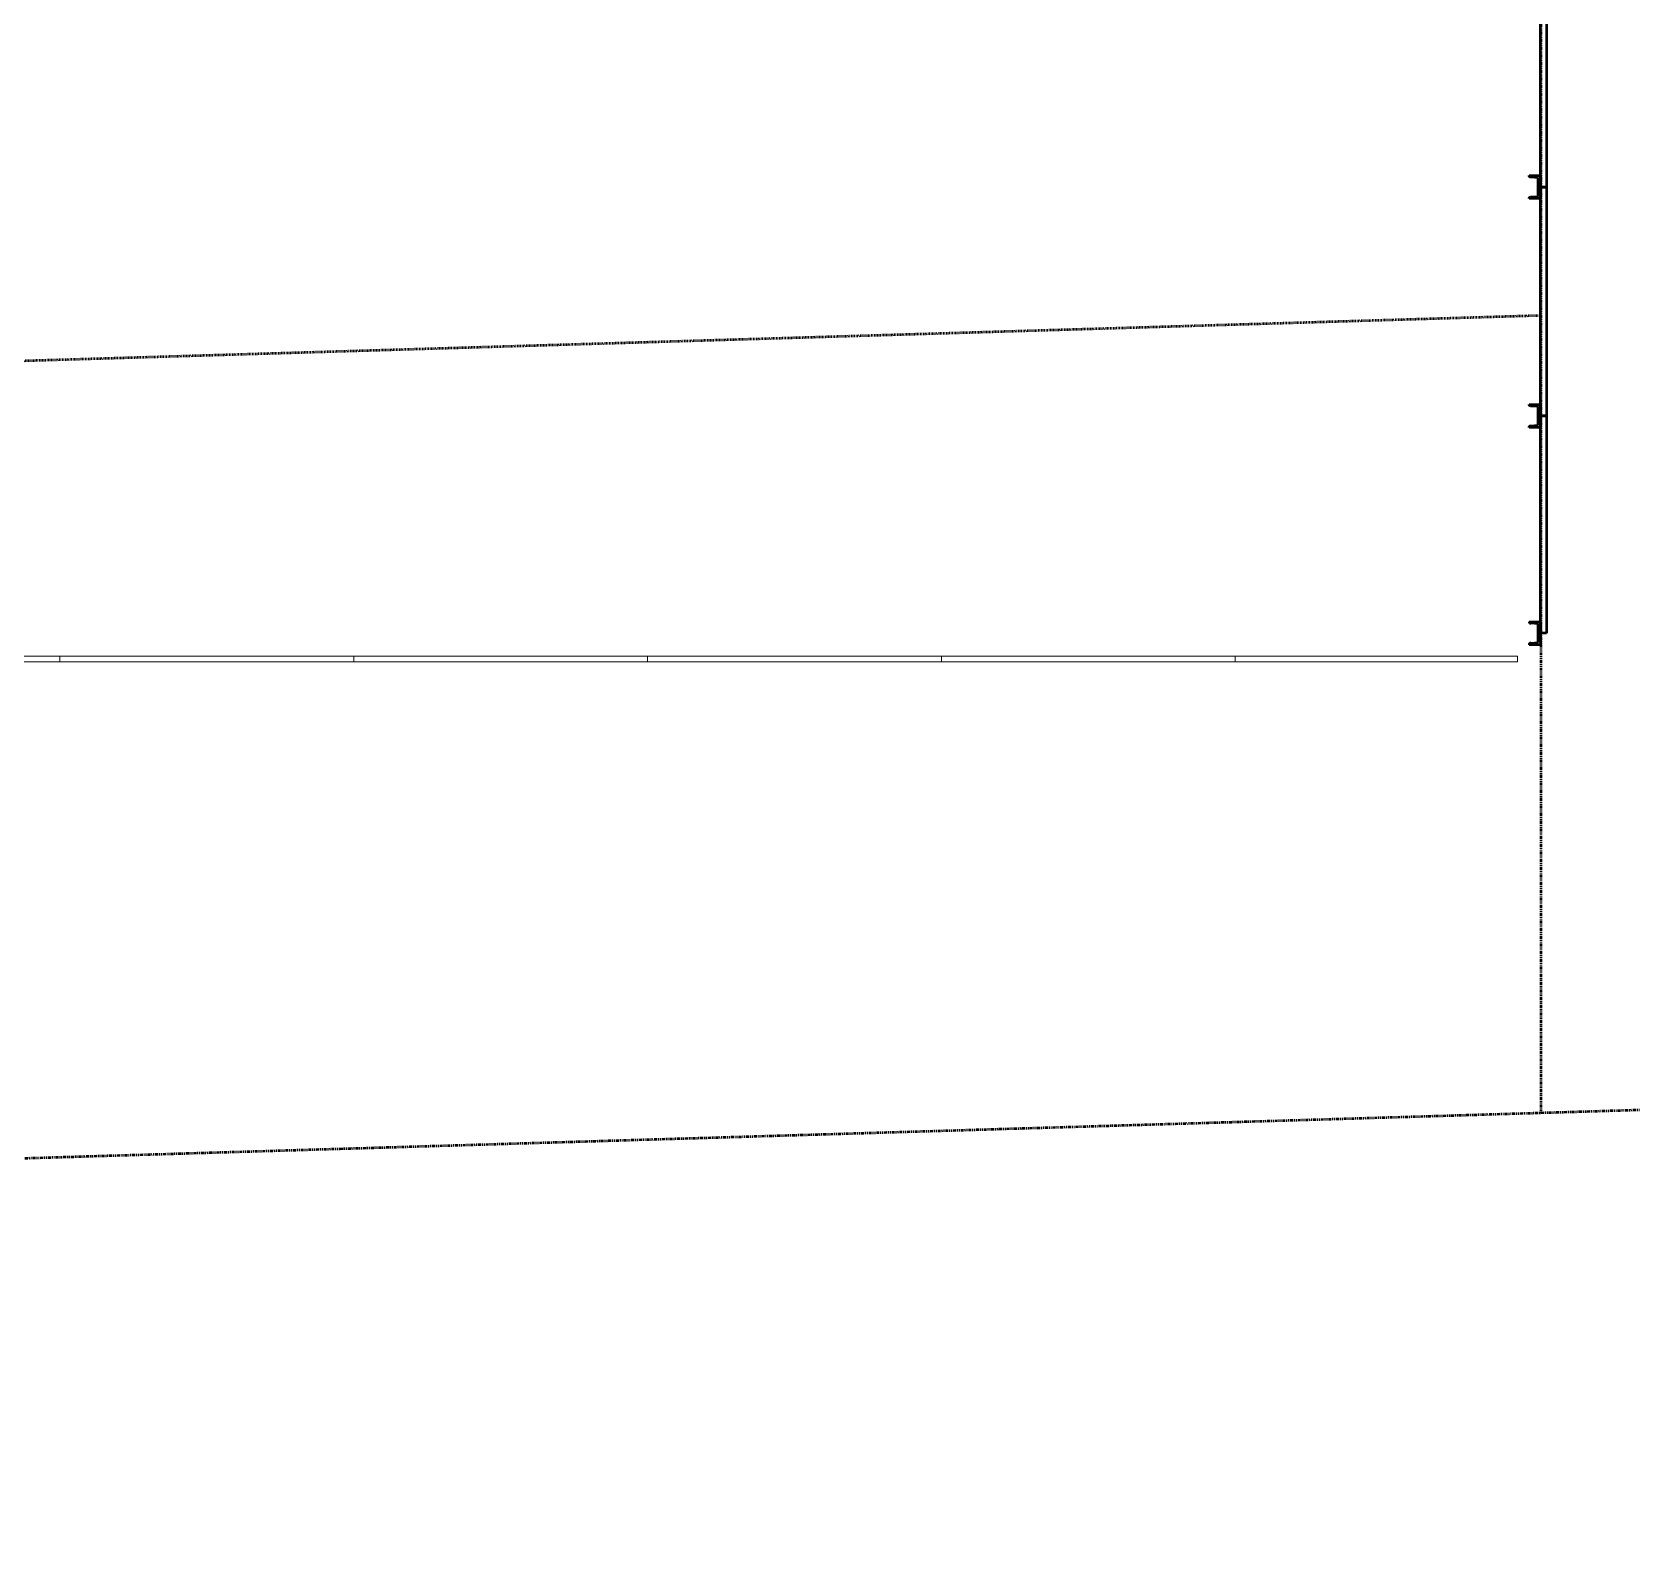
# Model space of a CAD drawing. Header units: inches. Extents: x -4218 to -1830, y 9767 to 12426.
# Drawn here: x -2136.6 to -1926.9, y 9772 to 9969.6 of the extents above; entities that cross this region are included whole.
import ezdxf

# ---------------------------------------------------------------- set-up
doc = ezdxf.new("R2010")
doc.units = ezdxf.units.IN
doc.header["$MEASUREMENT"] = 0
doc.linetypes.add('Dash 1_16_', pattern=[0.125, 0.0625, -0.0625])
doc.linetypes.add('Double Dash 3_8_', pattern=[1, 0.375, -0.125, 0.125, -0.125, 0.125, -0.125])
for name, color, linetype, lineweight in [('A-GLAZ-CURT', 52, 'Continuous', 9), ('A-GLAZ-CURT-2', 52, 'Continuous', 50), ('A-GLAZ-CWMG', 51, 'Continuous', 9), ('A-GLAZ-CWMG-4', 51, 'Continuous', 50), ('C-PROP-LINE', 91, 'Double Dash 3_8_', 50), ('C-PROP-LINE-1', 91, 'Dash 1_16_', 50)]:
    doc.layers.add(name, color=color, linetype=linetype, lineweight=lineweight)

# ---------------------------------------------------------------- blocks, each defined once
blk = doc.blocks.new('Horizontal_Siding - Horizontal_Siding-2907272-BACKGROUND - RCP - 1ST FLOOR')
at = {"layer": 'A-GLAZ-CURT'}
for p, q in [((18.42, 2.25), (-18.42, 2.25)), ((-18.42, 2.25), (-18.42, 1.5)), ((18.42, 2.25), (18.42, 1.5)), ((-18.42, 1.5), (18.42, 1.5))]:
    blk.add_line(p, q, dxfattribs=at)
blk = doc.blocks.new('Horizontal_Siding - Horizontal_Siding-2907273-BACKGROUND - RCP - 1ST FLOOR')
at = {"layer": 'A-GLAZ-CURT'}
for p, q in [((19.17, 2.25), (-19.17, 2.25)), ((-19.17, 2.25), (-19.17, 1.5)), ((19.17, 2.25), (19.17, 1.5)), ((-19.17, 1.5), (19.17, 1.5))]:
    blk.add_line(p, q, dxfattribs=at)
blk = doc.blocks.new('Horizontal_Siding - Horizontal_Siding-2867636-BACKGROUND - RCP - 1ST FLOOR')
at = {"layer": 'A-GLAZ-CURT-2'}
for p, q in [((-14.18, -1.5), (14.18, -1.5)), ((-14.18, -2.25), (-14.18, -1.5)), ((14.18, -1.5), (14.18, -2.25)), ((14.18, -2.25), (-14.18, -2.25))]:
    blk.add_line(p, q, dxfattribs=at)
blk = doc.blocks.new('Horizontal_Siding - Horizontal_Siding-2867637-BACKGROUND - RCP - 1ST FLOOR')
at = {"layer": 'A-GLAZ-CURT-2'}
for p, q in [((-14.92, -1.5), (14.92, -1.5)), ((-14.92, -2.25), (-14.92, -1.5)), ((14.92, -1.5), (14.92, -2.25)), ((14.92, -2.25), (-14.92, -2.25))]:
    blk.add_line(p, q, dxfattribs=at)
blk = doc.blocks.new('Rectangular Mullion - RAILING POST-V312-BACKGROUND - RCP - 1ST FLOOR')
at = {"layer": 'A-GLAZ-CWMG-4'}
for p, q in [((-1.5, 1.5), (-1.5, 0)), ((1.5, 1.5), (-1.5, 1.5)), ((-1.29, 0.21), (-1.22, 1.18)), ((-1.22, 1.18), (1.22, 1.18)), ((1.22, 1.18), (1.29, 0.21)), ((1.5, 0), (1.5, 1.5))]:
    blk.add_line(p, q, dxfattribs=at)
for centre, radius, start, end in [((-1.5, 0.21), 0.21, 270, 0.528), ((1.5, 0.21), 0.211, 179.472, 270)]:
    blk.add_arc(centre, radius, start, end, dxfattribs=at)
blk = doc.blocks.new('Rectangular Mullion - RAILING POST-V314-BACKGROUND - RCP - 1ST FLOOR')
at = {"layer": 'A-GLAZ-CWMG-4'}
for p, q in [((-3, 1.5), (0, 1.5)), ((-3, 0), (-3, 1.5)), ((-2.72, 1.18), (-2.79, 0.21)), ((-0.28, 1.18), (-2.72, 1.18)), ((-0.21, 0.21), (-0.28, 1.18)), ((0, 1.5), (0, 0))]:
    blk.add_line(p, q, dxfattribs=at)
for centre, start, end in [((-3, 0.21), 270, 0.528), ((0, 0.21), 179.472, 270)]:
    blk.add_arc(centre, 0.211, start, end, dxfattribs=at)
blk = doc.blocks.new('Family - ___-1878357-BACKGROUND - RCP - 1ST FLOOR')
at = {"layer": 'C-PROP-LINE'}
for p, q in [((-2096.45, 9823.93), (-1939.77, 9828.62)), ((-1939.77, 9828.62), (-1926.87, 9829.01)), ((-3831.82, 9771.98), (-2096.45, 9823.93))]:
    blk.add_line(p, q, dxfattribs=at)
blk = doc.blocks.new('Family - ___-2657144-BACKGROUND - RCP - 1ST FLOOR')
at = {"layer": 'C-PROP-LINE'}
blk.add_line((-1939.77, 12268.69), (-1939.77, 9828.62), dxfattribs=at)
blk = doc.blocks.new('Family - ___-2855424-BACKGROUND - RCP - 1ST FLOOR')
at = {"layer": 'C-PROP-LINE-1'}
blk.add_line((-3987.11, 9871.38), (-1939.77, 9932.67), dxfattribs=at)

msp = doc.modelspace()

# ---------------------------------------------------------------- block references
at = {"layer": 'A-GLAZ-CURT'}
for name, p, rotation in [('Horizontal_Siding - Horizontal_Siding-2867637-BACKGROUND - RCP - 1ST FLOOR', (-1941.32, 9964.31), 89.99999999999952), ('Horizontal_Siding - Horizontal_Siding-2867637-BACKGROUND - RCP - 1ST FLOOR', (-1941.32, 9934.46), 89.99999999999952), ('Horizontal_Siding - Horizontal_Siding-2867636-BACKGROUND - RCP - 1ST FLOOR', (-1941.32, 9905.36), 89.99999999999952), ('Horizontal_Siding - Horizontal_Siding-2907273-BACKGROUND - RCP - 1ST FLOOR', (-2152.18, 9889.69), 180), ('Horizontal_Siding - Horizontal_Siding-2907273-BACKGROUND - RCP - 1ST FLOOR', (-2113.84, 9889.69), 180), ('Horizontal_Siding - Horizontal_Siding-2907273-BACKGROUND - RCP - 1ST FLOOR', (-2075.5, 9889.69), 180), ('Horizontal_Siding - Horizontal_Siding-2907273-BACKGROUND - RCP - 1ST FLOOR', (-2037.17, 9889.69), 180), ('Horizontal_Siding - Horizontal_Siding-2907273-BACKGROUND - RCP - 1ST FLOOR', (-1998.83, 9889.69), 180), ('Horizontal_Siding - Horizontal_Siding-2907272-BACKGROUND - RCP - 1ST FLOOR', (-1961.24, 9889.69), 180)]:
    msp.add_blockref(name, p, dxfattribs=dict(at, rotation=rotation))
at = {"layer": 'A-GLAZ-CWMG', "extrusion": (0, 0, -1), "rotation": 90.0000000000005}
for p in [(1941.32, 9949.39), (1941.32, 9919.54)]:
    msp.add_blockref('Rectangular Mullion - RAILING POST-V312-BACKGROUND - RCP - 1ST FLOOR', p, dxfattribs=at)
at = {"layer": 'A-GLAZ-CWMG', "rotation": 269.9999999999995}
msp.add_blockref('Rectangular Mullion - RAILING POST-V314-BACKGROUND - RCP - 1ST FLOOR', (-1941.32, 9889.69), dxfattribs=at)
at = {"layer": 'C-PROP-LINE'}
for name in ['Family - ___-1878357-BACKGROUND - RCP - 1ST FLOOR', 'Family - ___-2657144-BACKGROUND - RCP - 1ST FLOOR']:
    msp.add_blockref(name, (0, 0), dxfattribs=at)
at = {"layer": 'C-PROP-LINE-1'}
msp.add_blockref('Family - ___-2855424-BACKGROUND - RCP - 1ST FLOOR', (0, 0), dxfattribs=at)

doc.saveas('drawing.dxf')
